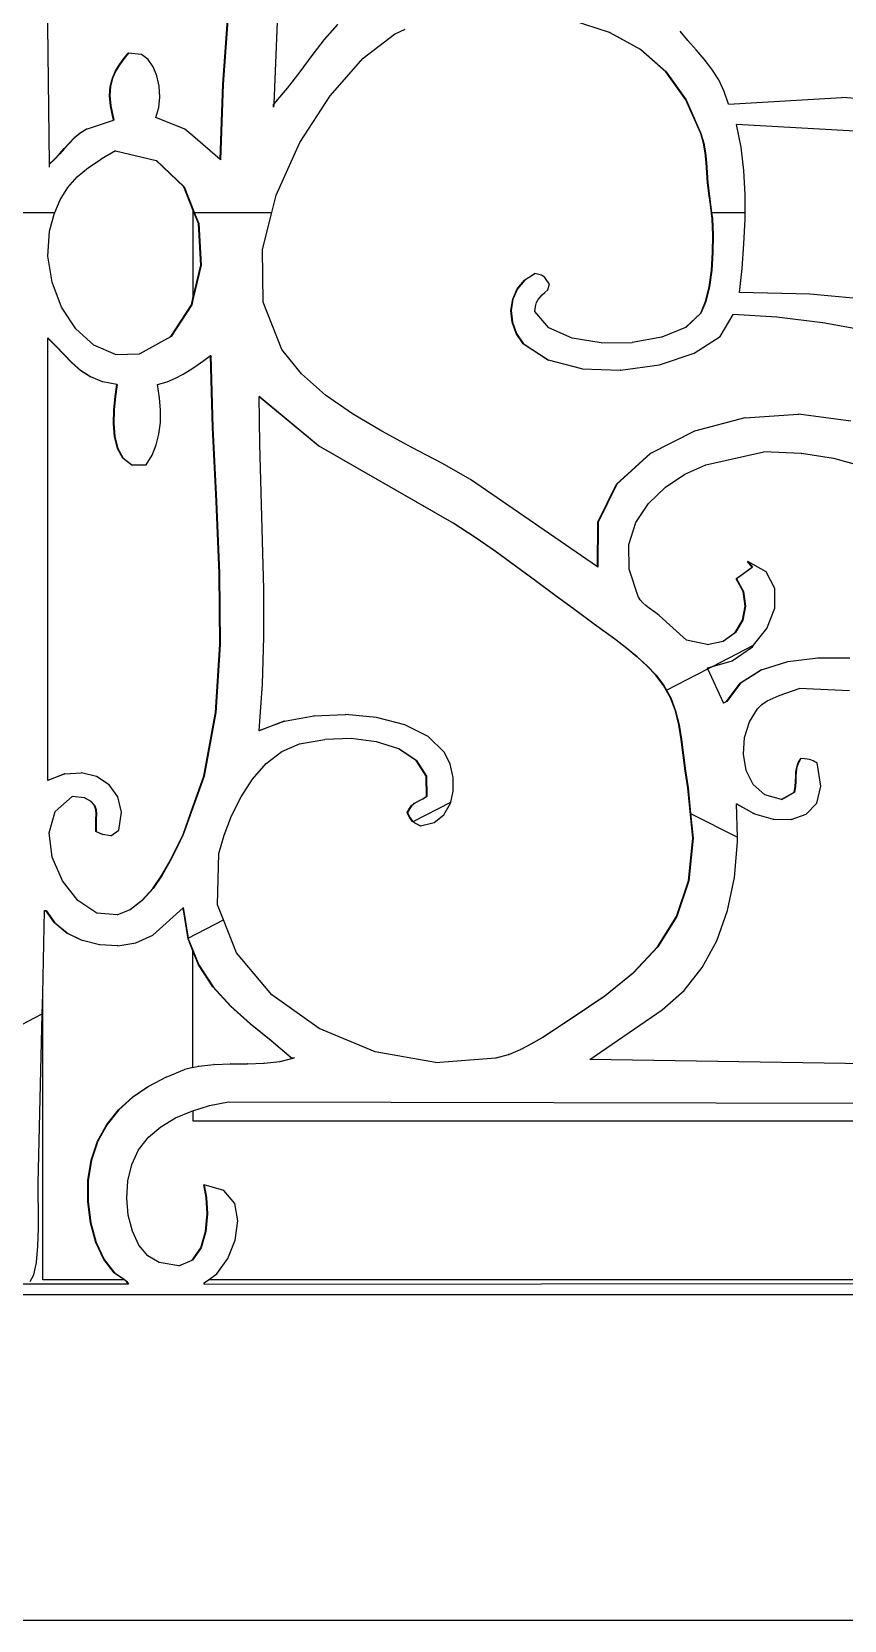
# Model space of a CAD drawing. Header units: inches. Extents: x -2812 to 9774, y -15726 to -746.
# Drawn here: x 3000.76 to 3012.8, y -9119.16 to -9095.65 of the extents above; entities that cross this region are included whole.
import ezdxf

# ---------------------------------------------------------------- set-up
doc = ezdxf.new("R2010")
doc.units = ezdxf.units.IN
doc.header["$LTSCALE"] = 17
doc.header["$MEASUREMENT"] = 0
doc.layers.add('OUTLINE', color=1, linetype='Continuous', lineweight=25)

# ---------------------------------------------------------------- blocks, each defined once
blk = doc.blocks.new('kk')
for p, q in [((-1748.533, -2505.539), (-1748.628, -2496.939)), ((-1745.045, -2500.77), (-1745.21, -2504.649)), ((-1745.967, -2504.358), (-1745.882, -2503.205)), ((-1745.878, -2503.205), (-1745.962, -2504.358)), ((-1744.265, -2503.478), (-1744.466, -2503.7)), ((-1744.461, -2503.7), (-1744.261, -2503.478)), ((-1740.237, -2503.593), (-1740.784, -2503.419)), ((-1744.466, -2503.7), (-1744.648, -2503.936)), ((-1744.643, -2503.936), (-1744.461, -2503.7)), ((-1744.461, -2503.7), (-1744.466, -2503.7)), ((-1743.888, -2503.976), (-1743.421, -2503.619)), ((-1743.421, -2503.619), (-1743.262, -2503.547)), ((-1739.776, -2503.845), (-1740.237, -2503.593)), ((-1740.233, -2503.593), (-1740.237, -2503.593)), ((-1740.233, -2503.593), (-1739.772, -2503.845)), ((-1739.075, -2503.713), (-1739.192, -2503.575)), ((-1738.954, -2503.85), (-1739.075, -2503.713)), ((-1747.432, -2503.979), (-1747.367, -2503.9)), ((-1747.362, -2503.9), (-1747.428, -2503.979)), ((-1747.362, -2503.9), (-1747.367, -2503.9)), ((-1747.171, -2503.921), (-1747.362, -2503.9)), ((-1747.073, -2503.992), (-1747.171, -2503.921)), ((-1744.648, -2503.936), (-1744.826, -2504.178)), ((-1744.821, -2504.178), (-1744.643, -2503.936)), ((-1744.643, -2503.936), (-1744.648, -2503.936)), ((-1739.401, -2504.176), (-1739.776, -2503.845)), ((-1739.772, -2503.845), (-1739.776, -2503.845)), ((-1739.772, -2503.845), (-1739.396, -2504.176)), ((-1738.834, -2503.991), (-1738.954, -2503.85)), ((-1747.601, -2504.273), (-1747.555, -2504.164)), ((-1747.55, -2504.164), (-1747.597, -2504.273)), ((-1747.555, -2504.164), (-1747.497, -2504.067)), ((-1747.55, -2504.164), (-1747.555, -2504.164)), ((-1747.492, -2504.067), (-1747.55, -2504.164)), ((-1747.497, -2504.067), (-1747.432, -2503.979)), ((-1747.492, -2504.067), (-1747.497, -2504.067)), ((-1747.428, -2503.979), (-1747.492, -2504.067)), ((-1747.428, -2503.979), (-1747.432, -2503.979)), ((-1746.995, -2504.101), (-1747.073, -2503.992)), ((-1746.94, -2504.236), (-1746.995, -2504.101)), ((-1744.826, -2504.178), (-1745.011, -2504.42)), ((-1745.006, -2504.42), (-1744.821, -2504.178)), ((-1744.821, -2504.178), (-1744.826, -2504.178)), ((-1744.375, -2504.53), (-1743.888, -2503.976)), ((-1739.106, -2504.59), (-1739.401, -2504.176)), ((-1739.396, -2504.176), (-1739.401, -2504.176)), ((-1739.396, -2504.176), (-1739.101, -2504.59)), ((-1738.72, -2504.139), (-1738.834, -2503.991)), ((-1738.619, -2504.297), (-1738.72, -2504.139)), ((-1747.643, -2504.529), (-1747.633, -2504.395)), ((-1747.628, -2504.395), (-1747.639, -2504.529)), ((-1747.633, -2504.395), (-1747.601, -2504.273)), ((-1747.628, -2504.395), (-1747.633, -2504.395)), ((-1747.597, -2504.273), (-1747.628, -2504.395)), ((-1747.597, -2504.273), (-1747.601, -2504.273)), ((-1746.908, -2504.389), (-1746.94, -2504.236)), ((-1746.899, -2504.55), (-1746.908, -2504.389)), ((-1746.005, -2505.474), (-1745.967, -2504.358)), ((-1745.962, -2504.358), (-1746, -2505.478)), ((-1745.962, -2504.358), (-1745.967, -2504.358)), ((-1745.011, -2504.42), (-1745.21, -2504.649)), ((-1745.21, -2504.654), (-1745.006, -2504.42)), ((-1745.006, -2504.42), (-1745.011, -2504.42)), ((-1738.536, -2504.468), (-1738.619, -2504.297)), ((-1747.629, -2504.678), (-1747.643, -2504.529)), ((-1747.639, -2504.529), (-1747.643, -2504.529)), ((-1747.639, -2504.529), (-1747.625, -2504.678)), ((-1746.915, -2504.707), (-1746.899, -2504.55)), ((-1745.21, -2504.654), (-1745.212, -2504.7)), ((-1745.212, -2504.656), (-1745.21, -2504.654)), ((-1745.212, -2504.7), (-1745.212, -2504.656)), ((-1745.21, -2504.649), (-1745.21, -2504.654)), ((-1744.823, -2505.223), (-1744.375, -2504.53)), ((-1738.886, -2505.089), (-1739.106, -2504.59)), ((-1739.101, -2504.59), (-1739.106, -2504.59)), ((-1739.101, -2504.59), (-1738.882, -2505.089)), ((-1738.476, -2504.656), (-1738.536, -2504.468)), ((-1738.476, -2504.656), (-1736.793, -2504.556)), ((-1736.793, -2504.556), (-1736.791, -2504.557)), ((-1736.789, -2504.556), (-1736.791, -2504.557)), ((-1735.148, -2504.68), (-1736.789, -2504.556)), ((-1747.625, -2504.678), (-1747.629, -2504.678)), ((-1747.582, -2504.894), (-1747.629, -2504.678)), ((-1747.625, -2504.678), (-1747.577, -2504.894)), ((-1746.956, -2504.851), (-1746.915, -2504.707)), ((-1746.526, -2505.024), (-1746.956, -2504.851)), ((-1748.166, -2505.155), (-1748.082, -2505.085)), ((-1748.078, -2505.085), (-1748.161, -2505.155)), ((-1748.082, -2505.085), (-1747.988, -2505.024)), ((-1748.078, -2505.085), (-1748.082, -2505.085)), ((-1747.983, -2505.024), (-1748.078, -2505.085)), ((-1747.983, -2505.024), (-1747.988, -2505.024)), ((-1747.983, -2505.024), (-1747.582, -2504.894)), ((-1747.577, -2504.894), (-1747.582, -2504.894)), ((-1746.408, -2505.126), (-1746.526, -2505.024)), ((-1746.005, -2505.474), (-1746.408, -2505.126)), ((-1738.846, -2505.232), (-1738.886, -2505.089)), ((-1738.882, -2505.089), (-1738.886, -2505.089)), ((-1738.882, -2505.089), (-1738.842, -2505.232)), ((-1736.117, -2505.085), (-1738.357, -2504.959)), ((-1738.288, -2505.292), (-1738.357, -2504.959)), ((-1748.385, -2505.39), (-1748.314, -2505.31)), ((-1748.309, -2505.31), (-1748.38, -2505.39)), ((-1748.314, -2505.31), (-1748.242, -2505.231)), ((-1748.309, -2505.31), (-1748.314, -2505.31)), ((-1748.237, -2505.231), (-1748.309, -2505.31)), ((-1748.242, -2505.231), (-1748.166, -2505.155)), ((-1748.237, -2505.231), (-1748.242, -2505.231)), ((-1748.161, -2505.155), (-1748.237, -2505.231)), ((-1748.161, -2505.155), (-1748.166, -2505.155)), ((-1747.553, -2505.348), (-1747.768, -2505.468)), ((-1747.553, -2505.348), (-1746.952, -2505.488)), ((-1745.176, -2506.001), (-1744.823, -2505.223)), ((-1738.821, -2505.375), (-1738.846, -2505.232)), ((-1738.842, -2505.232), (-1738.846, -2505.232)), ((-1738.842, -2505.232), (-1738.816, -2505.375)), ((-1738.247, -2505.639), (-1738.288, -2505.292)), ((-1748.533, -2505.539), (-1748.458, -2505.469)), ((-1748.453, -2505.469), (-1748.533, -2505.543)), ((-1748.533, -2505.543), (-1748.533, -2505.539)), ((-1748.533, -2505.586), (-1748.533, -2505.543)), ((-1748.458, -2505.469), (-1748.385, -2505.39)), ((-1748.453, -2505.469), (-1748.458, -2505.469)), ((-1748.38, -2505.39), (-1748.453, -2505.469)), ((-1748.38, -2505.39), (-1748.385, -2505.39)), ((-1748.121, -2505.732), (-1747.957, -2505.594)), ((-1747.957, -2505.594), (-1747.768, -2505.468)), ((-1746.544, -2505.877), (-1746.952, -2505.488)), ((-1746.952, -2505.488), (-1746.947, -2505.488)), ((-1746.947, -2505.488), (-1746.54, -2505.877)), ((-1746, -2505.478), (-1746.005, -2505.474)), ((-1738.805, -2505.52), (-1738.821, -2505.375)), ((-1738.816, -2505.375), (-1738.821, -2505.375)), ((-1738.816, -2505.375), (-1738.8, -2505.52)), ((-1738.794, -2505.667), (-1738.805, -2505.52)), ((-1738.8, -2505.52), (-1738.805, -2505.52)), ((-1738.8, -2505.52), (-1738.789, -2505.667)), ((-1748.26, -2505.89), (-1748.121, -2505.732)), ((-1738.783, -2505.82), (-1738.794, -2505.667)), ((-1738.789, -2505.667), (-1738.794, -2505.667)), ((-1738.789, -2505.667), (-1738.778, -2505.82)), ((-1738.768, -2505.98), (-1738.783, -2505.82)), ((-1738.778, -2505.82), (-1738.783, -2505.82)), ((-1738.778, -2505.82), (-1738.763, -2505.98)), ((-1738.228, -2505.996), (-1738.247, -2505.639)), ((-1748.374, -2506.072), (-1748.26, -2505.89)), ((-1746.54, -2505.877), (-1746.544, -2505.877)), ((-1746.408, -2506.219), (-1746.544, -2505.877)), ((-1746.54, -2505.877), (-1746.408, -2506.207)), ((-1745.24, -2506.258), (-1745.176, -2506.001)), ((-1738.743, -2506.148), (-1738.768, -2505.98)), ((-1738.763, -2505.98), (-1738.768, -2505.98)), ((-1738.763, -2505.98), (-1738.739, -2506.148)), ((-1738.229, -2506.258), (-1738.228, -2505.996)), ((-1749.248, -2506.258), (-1748.453, -2506.258)), ((-1748.533, -2506.537), (-1748.465, -2506.286)), ((-1748.465, -2506.286), (-1748.453, -2506.258)), ((-1748.453, -2506.258), (-1748.374, -2506.072)), ((-1746.408, -2506.207), (-1746.388, -2506.258)), ((-1746.408, -2506.207), (-1746.408, -2506.219)), ((-1746.326, -2506.424), (-1746.408, -2506.219)), ((-1746.408, -2506.219), (-1746.408, -2507.535)), ((-1746.388, -2506.258), (-1746.322, -2506.424)), ((-1746.388, -2506.258), (-1745.24, -2506.258)), ((-1745.377, -2506.808), (-1745.24, -2506.258)), ((-1738.717, -2506.354), (-1738.743, -2506.148)), ((-1738.739, -2506.148), (-1738.743, -2506.148)), ((-1738.739, -2506.148), (-1738.725, -2506.258)), ((-1738.725, -2506.258), (-1738.713, -2506.354)), ((-1738.725, -2506.258), (-1738.229, -2506.258)), ((-1738.229, -2506.36), (-1738.229, -2506.258)), ((-1748.558, -2506.907), (-1748.533, -2506.537)), ((-1746.322, -2506.424), (-1746.326, -2506.424)), ((-1746.291, -2507.038), (-1746.326, -2506.424)), ((-1746.322, -2506.424), (-1746.286, -2507.038)), ((-1738.706, -2506.594), (-1738.717, -2506.354)), ((-1738.713, -2506.354), (-1738.717, -2506.354)), ((-1738.713, -2506.354), (-1738.701, -2506.594)), ((-1738.245, -2506.725), (-1738.229, -2506.36)), ((-1738.709, -2506.853), (-1738.706, -2506.594)), ((-1738.701, -2506.594), (-1738.706, -2506.594)), ((-1738.701, -2506.594), (-1738.704, -2506.853)), ((-1738.273, -2507.089), (-1738.245, -2506.725)), ((-1748.495, -2507.292), (-1748.558, -2506.907)), ((-1745.368, -2507.589), (-1745.377, -2506.808)), ((-1738.728, -2507.114), (-1738.709, -2506.853)), ((-1738.704, -2506.853), (-1738.723, -2507.114)), ((-1738.704, -2506.853), (-1738.709, -2506.853)), ((-1746.286, -2507.038), (-1746.408, -2507.554)), ((-1746.408, -2507.535), (-1746.291, -2507.038)), ((-1746.286, -2507.038), (-1746.291, -2507.038)), ((-1741.495, -2507.26), (-1741.347, -2507.164)), ((-1741.343, -2507.165), (-1741.491, -2507.26)), ((-1741.347, -2507.164), (-1741.343, -2507.165)), ((-1741.342, -2507.164), (-1741.343, -2507.165)), ((-1741.285, -2507.176), (-1741.342, -2507.164)), ((-1741.244, -2507.189), (-1741.285, -2507.176)), ((-1741.214, -2507.205), (-1741.244, -2507.189)), ((-1741.193, -2507.224), (-1741.214, -2507.205)), ((-1741.174, -2507.249), (-1741.193, -2507.224)), ((-1738.763, -2507.361), (-1738.728, -2507.114)), ((-1738.723, -2507.114), (-1738.758, -2507.361)), ((-1738.723, -2507.114), (-1738.728, -2507.114)), ((-1738.309, -2507.446), (-1738.273, -2507.089)), ((-1748.353, -2507.66), (-1748.495, -2507.292)), ((-1741.671, -2507.544), (-1741.604, -2507.39)), ((-1741.599, -2507.39), (-1741.667, -2507.544)), ((-1741.604, -2507.39), (-1741.495, -2507.26)), ((-1741.599, -2507.39), (-1741.604, -2507.39)), ((-1741.491, -2507.26), (-1741.599, -2507.39)), ((-1741.491, -2507.26), (-1741.495, -2507.26)), ((-1741.266, -2507.511), (-1741.232, -2507.478)), ((-1741.232, -2507.478), (-1741.194, -2507.443)), ((-1741.194, -2507.443), (-1741.151, -2507.402)), ((-1741.153, -2507.279), (-1741.174, -2507.249)), ((-1741.127, -2507.316), (-1741.153, -2507.279)), ((-1741.151, -2507.402), (-1741.127, -2507.316)), ((-1738.816, -2507.578), (-1738.763, -2507.361)), ((-1738.758, -2507.361), (-1738.811, -2507.578)), ((-1738.758, -2507.361), (-1738.763, -2507.361)), ((-1737.269, -2507.467), (-1738.309, -2507.446)), ((-1736.307, -2507.557), (-1737.269, -2507.467)), ((-1748.143, -2507.982), (-1748.353, -2507.66)), ((-1746.735, -2508.094), (-1746.429, -2507.625)), ((-1746.425, -2507.625), (-1746.73, -2508.094)), ((-1746.429, -2507.625), (-1746.408, -2507.535)), ((-1746.425, -2507.625), (-1746.429, -2507.625)), ((-1746.408, -2507.554), (-1746.425, -2507.625)), ((-1746.408, -2507.535), (-1746.408, -2507.554)), ((-1745.093, -2508.289), (-1745.368, -2507.589)), ((-1741.697, -2507.712), (-1741.671, -2507.544)), ((-1741.692, -2507.712), (-1741.697, -2507.712)), ((-1741.68, -2507.885), (-1741.697, -2507.712)), ((-1741.667, -2507.544), (-1741.692, -2507.712)), ((-1741.692, -2507.712), (-1741.675, -2507.885)), ((-1741.667, -2507.544), (-1741.671, -2507.544)), ((-1741.342, -2507.727), (-1741.333, -2507.65)), ((-1741.333, -2507.65), (-1741.317, -2507.592)), ((-1741.317, -2507.592), (-1741.294, -2507.547)), ((-1741.294, -2507.547), (-1741.266, -2507.511)), ((-1738.886, -2507.748), (-1738.816, -2507.578)), ((-1738.811, -2507.578), (-1738.882, -2507.748)), ((-1738.811, -2507.578), (-1738.816, -2507.578)), ((-1741.619, -2508.051), (-1741.68, -2507.885)), ((-1741.675, -2507.885), (-1741.68, -2507.885)), ((-1741.675, -2507.885), (-1741.614, -2508.051)), ((-1741.135, -2507.965), (-1741.342, -2507.727)), ((-1739.109, -2507.96), (-1738.886, -2507.748)), ((-1738.882, -2507.748), (-1739.105, -2507.96)), ((-1738.882, -2507.748), (-1738.886, -2507.748)), ((-1738.599, -2508.093), (-1738.404, -2507.77)), ((-1737.76, -2507.808), (-1738.404, -2507.77)), ((-1737.756, -2507.808), (-1737.76, -2507.808)), ((-1737.082, -2507.893), (-1737.756, -2507.808)), ((-1737.077, -2507.893), (-1737.082, -2507.893)), ((-1736.396, -2508.018), (-1737.077, -2507.893)), ((-1748.556, -2508.116), (-1748.432, -2508.237)), ((-1748.556, -2508.12), (-1748.556, -2508.116)), ((-1748.437, -2508.237), (-1748.556, -2508.12)), ((-1748.556, -2514.665), (-1748.556, -2508.12)), ((-1747.874, -2508.225), (-1748.143, -2507.982)), ((-1747.199, -2508.354), (-1746.735, -2508.094)), ((-1746.73, -2508.094), (-1747.195, -2508.354)), ((-1746.73, -2508.094), (-1746.735, -2508.094)), ((-1741.514, -2508.202), (-1741.619, -2508.051)), ((-1741.614, -2508.051), (-1741.619, -2508.051)), ((-1741.614, -2508.051), (-1741.509, -2508.202)), ((-1740.789, -2508.118), (-1741.135, -2507.965)), ((-1740.359, -2508.19), (-1740.789, -2508.118)), ((-1740.359, -2508.19), (-1739.902, -2508.185)), ((-1739.898, -2508.185), (-1739.902, -2508.185)), ((-1739.466, -2508.107), (-1739.898, -2508.185)), ((-1739.462, -2508.107), (-1739.466, -2508.107)), ((-1739.109, -2507.96), (-1739.462, -2508.107)), ((-1739.105, -2507.96), (-1739.109, -2507.96)), ((-1738.985, -2508.344), (-1738.599, -2508.093)), ((-1748.437, -2508.237), (-1748.432, -2508.237)), ((-1748.32, -2508.362), (-1748.437, -2508.237)), ((-1748.432, -2508.237), (-1748.315, -2508.362)), ((-1748.315, -2508.362), (-1748.32, -2508.362)), ((-1748.201, -2508.485), (-1748.32, -2508.362)), ((-1748.315, -2508.362), (-1748.196, -2508.485)), ((-1747.554, -2508.36), (-1747.874, -2508.225)), ((-1747.554, -2508.36), (-1747.199, -2508.354)), ((-1747.195, -2508.354), (-1747.199, -2508.354)), ((-1746.248, -2508.448), (-1746.148, -2508.378)), ((-1746.148, -2508.378), (-1746.144, -2508.375)), ((-1746.12, -2509.448), (-1746.148, -2508.378)), ((-1746.144, -2508.375), (-1746.115, -2509.448)), ((-1744.799, -2508.648), (-1745.093, -2508.289)), ((-1741.509, -2508.202), (-1741.514, -2508.202)), ((-1741.148, -2508.446), (-1741.514, -2508.202)), ((-1741.509, -2508.202), (-1741.143, -2508.446)), ((-1739.498, -2508.513), (-1738.985, -2508.344)), ((-1748.072, -2508.598), (-1748.201, -2508.485)), ((-1748.196, -2508.485), (-1748.201, -2508.485)), ((-1748.196, -2508.485), (-1748.068, -2508.598)), ((-1747.924, -2508.694), (-1748.072, -2508.598)), ((-1748.068, -2508.598), (-1748.072, -2508.598)), ((-1748.068, -2508.598), (-1747.919, -2508.694)), ((-1746.665, -2508.714), (-1746.552, -2508.655)), ((-1746.552, -2508.655), (-1746.447, -2508.59)), ((-1746.447, -2508.59), (-1746.408, -2508.562)), ((-1746.408, -2508.562), (-1746.347, -2508.52)), ((-1746.347, -2508.52), (-1746.248, -2508.448)), ((-1744.444, -2508.962), (-1744.799, -2508.648)), ((-1741.143, -2508.446), (-1741.148, -2508.446)), ((-1740.647, -2508.573), (-1741.143, -2508.446)), ((-1740.643, -2508.573), (-1740.647, -2508.573)), ((-1740.643, -2508.573), (-1740.077, -2508.593)), ((-1740.072, -2508.593), (-1740.077, -2508.593)), ((-1740.072, -2508.593), (-1739.498, -2508.513)), ((-1747.919, -2508.694), (-1747.924, -2508.694)), ((-1747.747, -2508.766), (-1747.919, -2508.694)), ((-1747.743, -2508.766), (-1747.747, -2508.766)), ((-1747.534, -2508.808), (-1747.743, -2508.766)), ((-1747.558, -2508.984), (-1747.534, -2508.808)), ((-1747.529, -2508.808), (-1747.553, -2508.984)), ((-1747.529, -2508.808), (-1747.534, -2508.808)), ((-1746.932, -2508.808), (-1746.79, -2508.765)), ((-1746.902, -2509.001), (-1746.932, -2508.808)), ((-1746.79, -2508.765), (-1746.665, -2508.714)), ((-1747.577, -2509.18), (-1747.558, -2508.984)), ((-1747.553, -2508.984), (-1747.573, -2509.18)), ((-1747.553, -2508.984), (-1747.558, -2508.984)), ((-1746.887, -2509.188), (-1746.902, -2509.001)), ((-1745.427, -2508.981), (-1744.543, -2509.716)), ((-1745.427, -2508.985), (-1745.427, -2508.981)), ((-1744.548, -2509.716), (-1745.427, -2508.985)), ((-1745.418, -2509.69), (-1745.427, -2508.985)), ((-1744.042, -2509.241), (-1744.444, -2508.962)), ((-1747.584, -2509.382), (-1747.577, -2509.18)), ((-1747.573, -2509.18), (-1747.579, -2509.382)), ((-1747.573, -2509.18), (-1747.577, -2509.18)), ((-1746.89, -2509.368), (-1746.887, -2509.188)), ((-1743.611, -2509.496), (-1744.042, -2509.241)), ((-1738.232, -2509.297), (-1738.979, -2509.495)), ((-1738.227, -2509.297), (-1738.232, -2509.297)), ((-1738.227, -2509.297), (-1737.44, -2509.245)), ((-1737.44, -2509.245), (-1737.438, -2509.245)), ((-1737.435, -2509.245), (-1737.438, -2509.245)), ((-1736.66, -2509.348), (-1737.435, -2509.245)), ((-1747.579, -2509.382), (-1747.584, -2509.382)), ((-1747.57, -2509.577), (-1747.584, -2509.382)), ((-1747.579, -2509.382), (-1747.565, -2509.577)), ((-1747.526, -2509.753), (-1747.57, -2509.577)), ((-1747.565, -2509.577), (-1747.57, -2509.577)), ((-1747.565, -2509.577), (-1747.522, -2509.753)), ((-1746.952, -2509.701), (-1746.911, -2509.539)), ((-1746.911, -2509.539), (-1746.89, -2509.368)), ((-1746.065, -2510.531), (-1746.12, -2509.448)), ((-1746.115, -2509.448), (-1746.12, -2509.448)), ((-1746.115, -2509.448), (-1746.06, -2510.531)), ((-1743.165, -2509.737), (-1743.611, -2509.496)), ((-1739.637, -2509.826), (-1738.984, -2509.495)), ((-1738.979, -2509.495), (-1739.632, -2509.826)), ((-1738.979, -2509.495), (-1738.984, -2509.495)), ((-1747.445, -2509.897), (-1747.526, -2509.753)), ((-1747.522, -2509.753), (-1747.526, -2509.753)), ((-1747.522, -2509.753), (-1747.441, -2509.897)), ((-1747.014, -2509.854), (-1746.952, -2509.701)), ((-1745.398, -2510.404), (-1745.418, -2509.69)), ((-1742.541, -2510.862), (-1744.548, -2509.716)), ((-1744.548, -2509.716), (-1744.543, -2509.716)), ((-1744.543, -2509.716), (-1742.537, -2510.862)), ((-1742.722, -2509.972), (-1743.165, -2509.737)), ((-1740.132, -2510.28), (-1739.637, -2509.826)), ((-1739.632, -2509.826), (-1740.127, -2510.28)), ((-1739.632, -2509.826), (-1739.637, -2509.826)), ((-1738.81, -2509.997), (-1737.951, -2509.802)), ((-1737.397, -2509.826), (-1737.951, -2509.802)), ((-1737.397, -2509.826), (-1737.392, -2509.826)), ((-1736.919, -2509.899), (-1737.392, -2509.826)), ((-1747.441, -2509.897), (-1747.445, -2509.897)), ((-1747.319, -2509.997), (-1747.445, -2509.897)), ((-1747.441, -2509.897), (-1747.314, -2509.997)), ((-1747.314, -2509.997), (-1747.319, -2509.997)), ((-1747.314, -2509.997), (-1747.099, -2509.997)), ((-1747.099, -2509.997), (-1747.014, -2509.854)), ((-1742.298, -2510.213), (-1742.722, -2509.972)), ((-1739.119, -2510.135), (-1738.81, -2509.997)), ((-1736.915, -2509.899), (-1736.919, -2509.899)), ((-1736.505, -2510.013), (-1736.915, -2509.899)), ((-1740.415, -2511.507), (-1742.298, -2510.213)), ((-1740.411, -2510.845), (-1740.132, -2510.28)), ((-1740.127, -2510.28), (-1740.406, -2510.845)), ((-1740.127, -2510.28), (-1740.132, -2510.28)), ((-1739.409, -2510.326), (-1739.119, -2510.135)), ((-1746.06, -2510.531), (-1746.065, -2510.531)), ((-1746.017, -2511.606), (-1746.065, -2510.531)), ((-1746.06, -2510.531), (-1746.012, -2511.606)), ((-1745.375, -2511.12), (-1745.398, -2510.404)), ((-1739.658, -2510.565), (-1739.409, -2510.326)), ((-1739.846, -2510.849), (-1739.658, -2510.565)), ((-1742.233, -2511.064), (-1742.541, -2510.862)), ((-1742.537, -2510.862), (-1742.541, -2510.862)), ((-1742.537, -2510.862), (-1742.228, -2511.064)), ((-1740.415, -2511.507), (-1740.411, -2510.845)), ((-1740.406, -2510.845), (-1740.411, -2511.51)), ((-1740.406, -2510.845), (-1740.411, -2510.845)), ((-1739.949, -2511.176), (-1739.846, -2510.849)), ((-1745.358, -2511.834), (-1745.375, -2511.12)), ((-1742.228, -2511.064), (-1742.233, -2511.064)), ((-1741.931, -2511.274), (-1742.233, -2511.064)), ((-1742.228, -2511.064), (-1741.926, -2511.274)), ((-1739.945, -2511.541), (-1739.949, -2511.176)), ((-1741.634, -2511.488), (-1741.931, -2511.274)), ((-1741.926, -2511.274), (-1741.931, -2511.274)), ((-1741.926, -2511.274), (-1741.629, -2511.488)), ((-1738.194, -2511.424), (-1738.185, -2511.429)), ((-1738.122, -2511.51), (-1738.194, -2511.424)), ((-1738.189, -2511.424), (-1738.194, -2511.424)), ((-1737.916, -2511.581), (-1738.189, -2511.424)), ((-1738.189, -2511.424), (-1738.185, -2511.429)), ((-1738.185, -2511.429), (-1738.117, -2511.51)), ((-1746.009, -2512.656), (-1746.017, -2511.606)), ((-1746.012, -2511.606), (-1746.017, -2511.606)), ((-1746.012, -2511.606), (-1746.004, -2512.656)), ((-1741.34, -2511.705), (-1741.634, -2511.488)), ((-1741.629, -2511.488), (-1741.634, -2511.488)), ((-1741.629, -2511.488), (-1741.335, -2511.705)), ((-1741.335, -2511.705), (-1741.34, -2511.705)), ((-1741.048, -2511.923), (-1741.34, -2511.705)), ((-1741.335, -2511.705), (-1741.043, -2511.923)), ((-1740.411, -2511.51), (-1740.415, -2511.507)), ((-1739.813, -2511.943), (-1739.945, -2511.541)), ((-1738.361, -2511.683), (-1738.122, -2511.51)), ((-1738.259, -2511.872), (-1738.361, -2511.683)), ((-1738.356, -2511.683), (-1738.361, -2511.683)), ((-1738.117, -2511.51), (-1738.356, -2511.683)), ((-1738.356, -2511.683), (-1738.254, -2511.872)), ((-1738.117, -2511.51), (-1738.122, -2511.51)), ((-1737.788, -2511.824), (-1737.916, -2511.581)), ((-1745.356, -2512.544), (-1745.358, -2511.834)), ((-1740.756, -2512.139), (-1741.048, -2511.923)), ((-1741.043, -2511.923), (-1741.048, -2511.923)), ((-1741.043, -2511.923), (-1740.751, -2512.139)), ((-1739.782, -2511.994), (-1739.813, -2511.943)), ((-1738.228, -2512.085), (-1738.259, -2511.872)), ((-1738.254, -2511.872), (-1738.259, -2511.872)), ((-1738.254, -2511.872), (-1738.223, -2512.085)), ((-1737.79, -2512.115), (-1737.788, -2511.824)), ((-1740.463, -2512.354), (-1740.756, -2512.139)), ((-1740.751, -2512.139), (-1740.756, -2512.139)), ((-1740.751, -2512.139), (-1740.458, -2512.354)), ((-1739.743, -2512.038), (-1739.782, -2511.994)), ((-1739.697, -2512.078), (-1739.743, -2512.038)), ((-1739.649, -2512.115), (-1739.697, -2512.078)), ((-1739.599, -2512.15), (-1739.649, -2512.115)), ((-1739.549, -2512.186), (-1739.599, -2512.15)), ((-1738.268, -2512.296), (-1738.228, -2512.085)), ((-1738.223, -2512.085), (-1738.263, -2512.296)), ((-1738.223, -2512.085), (-1738.228, -2512.085)), ((-1737.906, -2512.416), (-1737.79, -2512.115)), ((-1740.458, -2512.354), (-1740.463, -2512.354)), ((-1740.305, -2512.467), (-1740.463, -2512.354)), ((-1740.458, -2512.354), (-1740.301, -2512.467)), ((-1739.503, -2512.224), (-1739.549, -2512.186)), ((-1739.097, -2512.591), (-1739.503, -2512.224)), ((-1738.376, -2512.479), (-1738.268, -2512.296)), ((-1738.263, -2512.296), (-1738.372, -2512.479)), ((-1738.263, -2512.296), (-1738.268, -2512.296)), ((-1738.102, -2512.665), (-1737.906, -2512.416)), ((-1745.376, -2513.244), (-1745.356, -2512.544)), ((-1740.144, -2512.584), (-1740.305, -2512.467)), ((-1740.301, -2512.467), (-1740.305, -2512.467)), ((-1740.301, -2512.467), (-1740.14, -2512.584)), ((-1739.984, -2512.707), (-1740.144, -2512.584)), ((-1740.14, -2512.584), (-1740.144, -2512.584)), ((-1740.14, -2512.584), (-1739.98, -2512.707)), ((-1738.79, -2512.653), (-1739.097, -2512.591)), ((-1738.79, -2512.653), (-1738.552, -2512.607)), ((-1738.552, -2512.607), (-1738.376, -2512.479)), ((-1738.548, -2512.607), (-1738.552, -2512.607)), ((-1738.372, -2512.479), (-1738.548, -2512.607)), ((-1738.372, -2512.479), (-1738.376, -2512.479)), ((-1746.073, -2513.661), (-1746.009, -2512.656)), ((-1746.004, -2512.656), (-1746.069, -2513.661)), ((-1746.004, -2512.656), (-1746.009, -2512.656)), ((-1739.829, -2512.835), (-1739.984, -2512.707)), ((-1739.98, -2512.707), (-1739.984, -2512.707)), ((-1739.98, -2512.707), (-1739.825, -2512.835)), ((-1739.684, -2512.969), (-1739.829, -2512.835)), ((-1739.825, -2512.835), (-1739.829, -2512.835)), ((-1739.825, -2512.835), (-1739.679, -2512.969)), ((-1738.711, -2512.981), (-1738.102, -2512.665)), ((-1738.42, -2512.897), (-1738.121, -2512.689)), ((-1738.121, -2512.689), (-1738.102, -2512.665)), ((-1737.593, -2512.908), (-1737.153, -2512.852)), ((-1737.153, -2512.852), (-1736.679, -2512.853)), ((-1739.679, -2512.969), (-1739.684, -2512.969)), ((-1739.551, -2513.111), (-1739.684, -2512.969)), ((-1739.679, -2512.969), (-1739.546, -2513.111)), ((-1739.436, -2513.262), (-1739.551, -2513.111)), ((-1739.546, -2513.111), (-1739.551, -2513.111)), ((-1739.546, -2513.111), (-1739.431, -2513.262)), ((-1739.391, -2513.333), (-1738.78, -2513.016)), ((-1738.786, -2513.002), (-1738.711, -2512.981)), ((-1738.78, -2513.016), (-1738.786, -2513.002)), ((-1738.78, -2513.016), (-1738.711, -2512.981)), ((-1738.548, -2513.519), (-1738.78, -2513.016)), ((-1738.711, -2512.981), (-1738.42, -2512.897)), ((-1738.301, -2513.225), (-1737.989, -2513.03)), ((-1737.985, -2513.03), (-1738.296, -2513.225)), ((-1737.985, -2513.03), (-1737.989, -2513.03)), ((-1737.985, -2513.03), (-1737.597, -2512.908)), ((-1737.593, -2512.908), (-1737.597, -2512.908)), ((-1745.427, -2513.93), (-1745.376, -2513.244)), ((-1739.334, -2513.444), (-1739.436, -2513.262)), ((-1739.431, -2513.262), (-1739.436, -2513.262)), ((-1739.431, -2513.262), (-1739.391, -2513.333)), ((-1739.391, -2513.333), (-1739.329, -2513.444)), ((-1738.504, -2513.499), (-1738.301, -2513.225)), ((-1738.296, -2513.225), (-1738.5, -2513.499)), ((-1738.296, -2513.225), (-1738.301, -2513.225)), ((-1737.625, -2513.376), (-1737.526, -2513.342)), ((-1737.526, -2513.342), (-1737.425, -2513.305)), ((-1736.682, -2513.343), (-1737.425, -2513.305)), ((-1739.329, -2513.444), (-1739.334, -2513.444)), ((-1739.261, -2513.638), (-1739.334, -2513.444)), ((-1739.329, -2513.444), (-1739.257, -2513.638)), ((-1738.548, -2513.519), (-1738.504, -2513.499)), ((-1738.547, -2513.521), (-1738.548, -2513.519)), ((-1738.5, -2513.499), (-1738.547, -2513.521)), ((-1738.5, -2513.499), (-1738.504, -2513.499)), ((-1738.046, -2513.608), (-1737.978, -2513.542)), ((-1737.978, -2513.542), (-1737.9, -2513.49)), ((-1737.9, -2513.49), (-1737.814, -2513.447)), ((-1737.814, -2513.447), (-1737.722, -2513.41)), ((-1737.722, -2513.41), (-1737.625, -2513.376)), ((-1746.244, -2514.604), (-1746.073, -2513.661)), ((-1746.069, -2513.661), (-1746.24, -2514.604)), ((-1746.069, -2513.661), (-1746.073, -2513.661)), ((-1745.427, -2513.93), (-1745.054, -2513.79)), ((-1745.054, -2513.79), (-1745.427, -2513.932)), ((-1745.049, -2513.79), (-1745.054, -2513.79)), ((-1745.049, -2513.79), (-1744.616, -2513.709)), ((-1744.611, -2513.709), (-1744.616, -2513.709)), ((-1744.611, -2513.709), (-1744.152, -2513.691)), ((-1744.152, -2513.691), (-1744.15, -2513.691)), ((-1744.147, -2513.691), (-1744.15, -2513.691)), ((-1743.689, -2513.736), (-1744.147, -2513.691)), ((-1743.27, -2513.844), (-1743.689, -2513.736)), ((-1739.257, -2513.638), (-1739.261, -2513.638)), ((-1739.212, -2513.843), (-1739.261, -2513.638)), ((-1739.257, -2513.638), (-1739.207, -2513.843)), ((-1738.235, -2514.031), (-1738.164, -2513.799)), ((-1738.164, -2513.799), (-1738.046, -2513.608)), ((-1745.427, -2513.932), (-1745.427, -2513.93)), ((-1744.83, -2514.126), (-1744.456, -2514.059)), ((-1744.065, -2514.048), (-1744.456, -2514.059)), ((-1743.692, -2514.094), (-1744.065, -2514.048)), ((-1742.922, -2514.018), (-1743.27, -2513.844)), ((-1742.68, -2514.256), (-1742.922, -2514.018)), ((-1739.176, -2514.06), (-1739.212, -2513.843)), ((-1739.207, -2513.843), (-1739.212, -2513.843)), ((-1739.207, -2513.843), (-1739.171, -2514.06)), ((-1739.117, -2514.526), (-1739.176, -2514.06)), ((-1739.171, -2514.06), (-1739.176, -2514.06)), ((-1739.171, -2514.06), (-1739.112, -2514.526)), ((-1738.253, -2514.279), (-1738.235, -2514.031)), ((-1745.322, -2514.418), (-1745.091, -2514.239)), ((-1745.091, -2514.239), (-1744.83, -2514.126)), ((-1743.687, -2514.094), (-1743.692, -2514.094)), ((-1743.359, -2514.201), (-1743.687, -2514.094)), ((-1743.103, -2514.37), (-1743.359, -2514.201)), ((-1743.354, -2514.201), (-1743.359, -2514.201)), ((-1743.354, -2514.201), (-1743.098, -2514.37)), ((-1742.597, -2514.428), (-1742.68, -2514.256)), ((-1738.212, -2514.519), (-1738.253, -2514.279)), ((-1745.523, -2514.647), (-1745.322, -2514.418)), ((-1742.955, -2514.604), (-1743.103, -2514.37)), ((-1743.098, -2514.37), (-1743.103, -2514.37)), ((-1743.098, -2514.37), (-1742.95, -2514.604)), ((-1742.553, -2514.623), (-1742.597, -2514.428)), ((-1739.078, -2514.775), (-1739.117, -2514.526)), ((-1739.112, -2514.526), (-1739.117, -2514.526)), ((-1739.112, -2514.526), (-1739.073, -2514.775)), ((-1738.108, -2514.727), (-1738.212, -2514.519)), ((-1737.475, -2514.54), (-1737.464, -2514.472)), ((-1737.46, -2514.472), (-1737.47, -2514.54)), ((-1737.464, -2514.472), (-1737.443, -2514.407)), ((-1737.46, -2514.472), (-1737.464, -2514.472)), ((-1737.438, -2514.407), (-1737.46, -2514.472)), ((-1737.443, -2514.407), (-1737.405, -2514.343)), ((-1737.438, -2514.407), (-1737.443, -2514.407)), ((-1737.401, -2514.343), (-1737.438, -2514.407)), ((-1737.401, -2514.343), (-1737.405, -2514.343)), ((-1737.349, -2514.346), (-1737.401, -2514.343)), ((-1737.308, -2514.35), (-1737.349, -2514.346)), ((-1737.275, -2514.357), (-1737.308, -2514.35)), ((-1737.246, -2514.366), (-1737.275, -2514.357)), ((-1737.22, -2514.377), (-1737.246, -2514.366)), ((-1737.193, -2514.391), (-1737.22, -2514.377)), ((-1737.162, -2514.408), (-1737.193, -2514.391)), ((-1737.105, -2514.753), (-1737.162, -2514.408)), ((-1748.556, -2514.665), (-1748.309, -2514.569)), ((-1748.309, -2514.569), (-1748.556, -2514.667)), ((-1748.556, -2514.667), (-1748.556, -2514.665)), ((-1748.304, -2514.569), (-1748.309, -2514.569)), ((-1748.304, -2514.569), (-1748.062, -2514.553)), ((-1748.057, -2514.553), (-1748.062, -2514.553)), ((-1747.834, -2514.61), (-1748.057, -2514.553)), ((-1747.65, -2514.733), (-1747.834, -2514.61)), ((-1747.522, -2514.912), (-1747.65, -2514.733)), ((-1746.408, -2515.06), (-1746.244, -2514.604)), ((-1746.24, -2514.604), (-1746.408, -2515.073)), ((-1746.24, -2514.604), (-1746.244, -2514.604)), ((-1745.694, -2514.911), (-1745.523, -2514.647)), ((-1742.947, -2514.905), (-1742.955, -2514.604)), ((-1742.95, -2514.604), (-1742.955, -2514.604)), ((-1742.95, -2514.604), (-1742.943, -2514.905)), ((-1742.551, -2514.825), (-1742.553, -2514.623)), ((-1737.935, -2514.878), (-1738.108, -2514.727)), ((-1737.501, -2514.84), (-1737.488, -2514.759)), ((-1737.483, -2514.759), (-1737.496, -2514.84)), ((-1737.488, -2514.759), (-1737.482, -2514.682)), ((-1737.483, -2514.759), (-1737.488, -2514.759)), ((-1737.477, -2514.682), (-1737.483, -2514.759)), ((-1737.482, -2514.682), (-1737.479, -2514.609)), ((-1737.477, -2514.682), (-1737.482, -2514.682)), ((-1737.479, -2514.609), (-1737.475, -2514.54)), ((-1737.475, -2514.609), (-1737.479, -2514.609)), ((-1737.475, -2514.609), (-1737.477, -2514.682)), ((-1737.47, -2514.54), (-1737.475, -2514.54)), ((-1737.47, -2514.54), (-1737.475, -2514.609)), ((-1737.167, -2515.005), (-1737.105, -2514.753)), ((-1748.449, -2515.128), (-1748.199, -2514.905)), ((-1748.012, -2514.926), (-1748.199, -2514.905)), ((-1748.007, -2514.926), (-1748.012, -2514.926)), ((-1747.925, -2514.975), (-1748.012, -2514.926)), ((-1748.007, -2514.926), (-1747.92, -2514.975)), ((-1747.873, -2515.031), (-1747.925, -2514.975)), ((-1747.92, -2514.975), (-1747.925, -2514.975)), ((-1747.92, -2514.975), (-1747.868, -2515.031)), ((-1747.468, -2515.138), (-1747.522, -2514.912)), ((-1745.835, -2515.193), (-1745.694, -2514.911)), ((-1743.146, -2515.277), (-1742.589, -2514.989)), ((-1743.133, -2515.01), (-1743.095, -2514.988)), ((-1743.09, -2514.988), (-1743.128, -2515.01)), ((-1743.095, -2514.988), (-1743.052, -2514.966)), ((-1743.09, -2514.988), (-1743.095, -2514.988)), ((-1743.048, -2514.966), (-1743.09, -2514.988)), ((-1743.052, -2514.966), (-1743.004, -2514.94)), ((-1743.048, -2514.966), (-1743.052, -2514.966)), ((-1742.999, -2514.94), (-1743.048, -2514.966)), ((-1743.004, -2514.94), (-1742.947, -2514.905)), ((-1742.999, -2514.94), (-1743.004, -2514.94)), ((-1742.943, -2514.905), (-1742.999, -2514.94)), ((-1742.943, -2514.905), (-1742.947, -2514.905)), ((-1742.595, -2515.015), (-1742.589, -2514.989)), ((-1742.589, -2514.989), (-1742.551, -2514.825)), ((-1739.003, -2515.524), (-1739.078, -2514.775)), ((-1739.073, -2514.775), (-1739.078, -2514.775)), ((-1739.073, -2514.775), (-1739.035, -2515.156)), ((-1737.691, -2514.947), (-1737.935, -2514.878)), ((-1737.691, -2514.947), (-1737.501, -2514.84)), ((-1737.687, -2514.948), (-1737.691, -2514.947)), ((-1737.496, -2514.84), (-1737.687, -2514.948)), ((-1737.496, -2514.84), (-1737.501, -2514.84)), ((-1737.323, -2515.168), (-1737.167, -2515.005)), ((-1748.538, -2515.444), (-1748.449, -2515.128)), ((-1747.848, -2515.095), (-1747.873, -2515.031)), ((-1747.868, -2515.031), (-1747.873, -2515.031)), ((-1747.868, -2515.031), (-1747.843, -2515.095)), ((-1747.841, -2515.167), (-1747.848, -2515.095)), ((-1747.843, -2515.095), (-1747.848, -2515.095)), ((-1747.844, -2515.246), (-1747.841, -2515.167)), ((-1747.843, -2515.095), (-1747.836, -2515.167)), ((-1747.836, -2515.167), (-1747.841, -2515.167)), ((-1747.836, -2515.167), (-1747.839, -2515.246)), ((-1747.505, -2515.402), (-1747.468, -2515.138)), ((-1746.554, -2515.467), (-1746.408, -2515.06)), ((-1746.408, -2515.073), (-1746.55, -2515.467)), ((-1746.408, -2515.06), (-1746.408, -2515.073)), ((-1745.945, -2515.478), (-1745.835, -2515.193)), ((-1743.234, -2515.143), (-1743.201, -2515.082)), ((-1743.213, -2515.187), (-1743.234, -2515.143)), ((-1743.229, -2515.143), (-1743.234, -2515.143)), ((-1743.196, -2515.082), (-1743.229, -2515.143)), ((-1743.229, -2515.143), (-1743.209, -2515.187)), ((-1743.195, -2515.223), (-1743.213, -2515.187)), ((-1743.209, -2515.187), (-1743.213, -2515.187)), ((-1743.209, -2515.187), (-1743.19, -2515.223)), ((-1743.201, -2515.082), (-1743.168, -2515.04)), ((-1743.196, -2515.082), (-1743.201, -2515.082)), ((-1743.163, -2515.04), (-1743.196, -2515.082)), ((-1743.176, -2515.251), (-1743.195, -2515.223)), ((-1743.19, -2515.223), (-1743.195, -2515.223)), ((-1743.19, -2515.223), (-1743.171, -2515.251)), ((-1743.168, -2515.04), (-1743.133, -2515.01)), ((-1743.163, -2515.04), (-1743.168, -2515.04)), ((-1743.128, -2515.01), (-1743.163, -2515.04)), ((-1743.128, -2515.01), (-1743.133, -2515.01)), ((-1742.835, -2515.289), (-1742.689, -2515.176)), ((-1742.689, -2515.176), (-1742.595, -2515.015)), ((-1739.035, -2515.156), (-1738.342, -2515.509)), ((-1739.035, -2515.156), (-1738.999, -2515.524)), ((-1738.356, -2515.013), (-1738.089, -2515.163)), ((-1738.356, -2515.016), (-1738.356, -2515.013)), ((-1738.093, -2515.163), (-1738.356, -2515.016)), ((-1738.342, -2515.509), (-1738.356, -2515.016)), ((-1738.089, -2515.163), (-1738.093, -2515.163)), ((-1738.089, -2515.163), (-1737.814, -2515.242)), ((-1737.546, -2515.245), (-1737.323, -2515.168)), ((-1748.493, -2515.803), (-1748.538, -2515.444)), ((-1747.848, -2515.332), (-1747.844, -2515.246)), ((-1747.843, -2515.332), (-1747.848, -2515.332)), ((-1747.844, -2515.424), (-1747.848, -2515.332)), ((-1747.839, -2515.246), (-1747.844, -2515.246)), ((-1747.84, -2515.424), (-1747.844, -2515.424)), ((-1747.749, -2515.467), (-1747.844, -2515.424)), ((-1747.839, -2515.246), (-1747.843, -2515.332)), ((-1747.843, -2515.332), (-1747.84, -2515.424)), ((-1747.84, -2515.424), (-1747.744, -2515.467)), ((-1747.744, -2515.467), (-1747.749, -2515.467)), ((-1747.629, -2515.489), (-1747.744, -2515.467)), ((-1747.625, -2515.489), (-1747.505, -2515.402)), ((-1746.644, -2515.654), (-1746.554, -2515.467)), ((-1746.55, -2515.467), (-1746.639, -2515.654)), ((-1746.55, -2515.467), (-1746.554, -2515.467)), ((-1743.154, -2515.275), (-1743.176, -2515.251)), ((-1743.171, -2515.251), (-1743.176, -2515.251)), ((-1743.171, -2515.251), (-1743.149, -2515.275)), ((-1743.126, -2515.296), (-1743.154, -2515.275)), ((-1743.149, -2515.275), (-1743.154, -2515.275)), ((-1743.149, -2515.275), (-1743.146, -2515.277)), ((-1743.146, -2515.277), (-1743.121, -2515.296)), ((-1743.09, -2515.316), (-1743.126, -2515.296)), ((-1743.121, -2515.296), (-1743.126, -2515.296)), ((-1743.121, -2515.296), (-1743.085, -2515.316)), ((-1743.043, -2515.337), (-1743.09, -2515.316)), ((-1743.085, -2515.316), (-1743.09, -2515.316)), ((-1743.085, -2515.316), (-1743.04, -2515.337)), ((-1743.04, -2515.337), (-1743.043, -2515.337)), ((-1743.038, -2515.337), (-1743.04, -2515.337)), ((-1743.038, -2515.337), (-1742.835, -2515.289)), ((-1737.81, -2515.242), (-1737.814, -2515.242)), ((-1737.81, -2515.242), (-1737.55, -2515.245)), ((-1737.546, -2515.245), (-1737.55, -2515.245)), ((-1747.628, -2515.488), (-1747.629, -2515.489)), ((-1747.625, -2515.489), (-1747.629, -2515.489)), ((-1746.747, -2515.859), (-1746.644, -2515.654)), ((-1746.639, -2515.654), (-1746.743, -2515.859)), ((-1746.639, -2515.654), (-1746.644, -2515.654)), ((-1746.024, -2515.748), (-1745.945, -2515.478)), ((-1739.065, -2516.153), (-1739.003, -2515.524)), ((-1738.999, -2515.524), (-1739.061, -2516.153)), ((-1738.999, -2515.524), (-1739.003, -2515.524)), ((-1738.384, -2516.103), (-1738.34, -2515.575)), ((-1738.34, -2515.575), (-1738.342, -2515.509)), ((-1748.342, -2516.154), (-1748.493, -2515.803)), ((-1746.867, -2516.068), (-1746.747, -2515.859)), ((-1746.743, -2515.859), (-1746.862, -2516.068)), ((-1746.743, -2515.859), (-1746.747, -2515.859)), ((-1746.045, -2516.511), (-1746.024, -2515.748)), ((-1748.113, -2516.447), (-1748.342, -2516.154)), ((-1747.004, -2516.267), (-1746.867, -2516.068)), ((-1746.862, -2516.068), (-1746.999, -2516.267)), ((-1746.862, -2516.068), (-1746.867, -2516.068)), ((-1739.245, -2516.682), (-1739.065, -2516.153)), ((-1739.061, -2516.153), (-1739.241, -2516.682)), ((-1739.061, -2516.153), (-1739.065, -2516.153)), ((-1738.487, -2516.593), (-1738.384, -2516.103)), ((-1747.16, -2516.441), (-1747.004, -2516.267)), ((-1746.999, -2516.267), (-1747.155, -2516.441)), ((-1746.999, -2516.267), (-1747.004, -2516.267)), ((-1748.633, -2517.824), (-1748.604, -2516.591)), ((-1748.604, -2516.591), (-1748.585, -2516.591)), ((-1748.457, -2516.776), (-1748.585, -2516.591)), ((-1748.585, -2516.591), (-1748.58, -2516.591)), ((-1748.58, -2516.591), (-1748.453, -2516.776)), ((-1747.832, -2516.631), (-1748.113, -2516.447)), ((-1747.529, -2516.656), (-1747.832, -2516.631)), ((-1747.529, -2516.656), (-1747.336, -2516.576)), ((-1747.336, -2516.576), (-1747.16, -2516.441)), ((-1747.331, -2516.576), (-1747.336, -2516.576)), ((-1747.155, -2516.441), (-1747.331, -2516.576)), ((-1747.155, -2516.441), (-1747.16, -2516.441)), ((-1747.004, -2516.959), (-1746.554, -2516.552)), ((-1746.554, -2516.552), (-1746.55, -2516.548)), ((-1746.48, -2517.01), (-1746.554, -2516.552)), ((-1746.55, -2516.548), (-1746.477, -2517.003)), ((-1745.957, -2516.733), (-1746.045, -2516.511)), ((-1738.648, -2517.04), (-1738.487, -2516.593)), ((-1748.273, -2516.927), (-1748.457, -2516.776)), ((-1748.453, -2516.776), (-1748.457, -2516.776)), ((-1748.453, -2516.776), (-1748.269, -2516.927)), ((-1746.477, -2517.003), (-1745.957, -2516.733)), ((-1745.764, -2517.22), (-1745.957, -2516.733)), ((-1739.525, -2517.129), (-1739.245, -2516.682)), ((-1739.241, -2516.682), (-1739.52, -2517.129)), ((-1739.241, -2516.682), (-1739.245, -2516.682)), ((-1748.269, -2516.927), (-1748.273, -2516.927)), ((-1748.047, -2517.038), (-1748.273, -2516.927)), ((-1748.269, -2516.927), (-1748.043, -2517.038)), ((-1748.043, -2517.038), (-1748.047, -2517.038)), ((-1747.793, -2517.102), (-1748.043, -2517.038)), ((-1747.789, -2517.102), (-1747.793, -2517.102)), ((-1747.526, -2517.115), (-1747.789, -2517.102)), ((-1747.521, -2517.115), (-1747.526, -2517.115)), ((-1747.521, -2517.115), (-1747.255, -2517.069)), ((-1747.255, -2517.069), (-1747.004, -2516.959)), ((-1746.476, -2517.01), (-1746.48, -2517.01)), ((-1746.408, -2517.192), (-1746.48, -2517.01)), ((-1746.477, -2517.003), (-1746.476, -2517.01)), ((-1746.476, -2517.01), (-1746.408, -2517.18)), ((-1738.864, -2517.437), (-1738.648, -2517.04)), ((-1746.408, -2517.18), (-1746.322, -2517.397)), ((-1746.408, -2517.18), (-1746.408, -2517.192)), ((-1746.327, -2517.397), (-1746.408, -2517.192)), ((-1746.408, -2518.919), (-1746.408, -2517.192)), ((-1745.241, -2517.842), (-1745.764, -2517.22)), ((-1739.885, -2517.513), (-1739.525, -2517.129)), ((-1739.52, -2517.129), (-1739.881, -2517.513)), ((-1739.52, -2517.129), (-1739.525, -2517.129)), ((-1746.111, -2517.725), (-1746.327, -2517.397)), ((-1746.322, -2517.397), (-1746.327, -2517.397)), ((-1746.322, -2517.397), (-1746.106, -2517.725)), ((-1740.308, -2517.854), (-1739.885, -2517.513)), ((-1739.881, -2517.513), (-1740.303, -2517.854)), ((-1739.881, -2517.513), (-1739.885, -2517.513)), ((-1739.133, -2517.779), (-1738.864, -2517.437)), ((-1748.64, -2518.123), (-1748.633, -2517.824)), ((-1748.633, -2522.061), (-1748.633, -2517.824)), ((-1746.106, -2517.725), (-1746.111, -2517.725)), ((-1745.849, -2518.01), (-1746.111, -2517.725)), ((-1746.106, -2517.725), (-1745.845, -2518.01)), ((-1739.455, -2518.062), (-1739.133, -2517.779)), ((-1745.845, -2518.01), (-1745.849, -2518.01)), ((-1745.558, -2518.269), (-1745.849, -2518.01)), ((-1745.845, -2518.01), (-1745.554, -2518.269)), ((-1744.536, -2518.342), (-1745.241, -2517.842)), ((-1740.774, -2518.17), (-1740.308, -2517.854)), ((-1740.303, -2517.854), (-1740.769, -2518.17)), ((-1740.53, -2518.797), (-1739.455, -2518.062)), ((-1740.303, -2517.854), (-1740.308, -2517.854)), ((-1739.461, -2518.062), (-1739.462, -2518.063)), ((-1749.15, -2518.387), (-1748.64, -2518.123)), ((-1748.7, -2520.634), (-1748.64, -2518.123)), ((-1745.554, -2518.269), (-1745.558, -2518.269)), ((-1745.254, -2518.519), (-1745.558, -2518.269)), ((-1745.554, -2518.269), (-1745.25, -2518.519)), ((-1741.068, -2518.366), (-1740.918, -2518.265)), ((-1740.913, -2518.265), (-1741.063, -2518.366)), ((-1740.918, -2518.265), (-1740.774, -2518.17)), ((-1740.913, -2518.265), (-1740.918, -2518.265)), ((-1740.769, -2518.17), (-1740.913, -2518.265)), ((-1740.769, -2518.17), (-1740.774, -2518.17)), ((-1745.25, -2518.519), (-1745.254, -2518.519)), ((-1744.954, -2518.775), (-1745.254, -2518.519)), ((-1745.25, -2518.519), (-1744.949, -2518.775)), ((-1743.707, -2518.686), (-1744.536, -2518.342)), ((-1741.386, -2518.563), (-1741.224, -2518.467)), ((-1741.219, -2518.467), (-1741.382, -2518.563)), ((-1741.224, -2518.467), (-1741.068, -2518.366)), ((-1741.219, -2518.467), (-1741.224, -2518.467)), ((-1741.063, -2518.366), (-1741.219, -2518.467)), ((-1741.063, -2518.366), (-1741.068, -2518.366)), ((-1742.813, -2518.842), (-1743.707, -2518.686)), ((-1741.916, -2518.775), (-1741.734, -2518.722)), ((-1741.729, -2518.722), (-1741.734, -2518.722)), ((-1741.729, -2518.722), (-1741.556, -2518.65)), ((-1741.556, -2518.65), (-1741.386, -2518.563)), ((-1741.551, -2518.65), (-1741.556, -2518.65)), ((-1741.382, -2518.563), (-1741.551, -2518.65)), ((-1741.382, -2518.563), (-1741.386, -2518.563)), ((-1746.806, -2519.061), (-1746.531, -2518.948)), ((-1746.526, -2518.948), (-1746.531, -2518.948)), ((-1746.408, -2518.919), (-1746.526, -2518.948)), ((-1746.408, -2518.919), (-1746.325, -2518.897)), ((-1746.321, -2518.897), (-1746.325, -2518.897)), ((-1746.321, -2518.897), (-1746.097, -2518.873)), ((-1746.092, -2518.873), (-1746.097, -2518.873)), ((-1746.092, -2518.873), (-1745.853, -2518.864)), ((-1745.848, -2518.864), (-1745.853, -2518.864)), ((-1745.848, -2518.864), (-1745.603, -2518.861)), ((-1745.599, -2518.861), (-1745.603, -2518.861)), ((-1745.599, -2518.861), (-1745.356, -2518.852)), ((-1745.352, -2518.852), (-1745.356, -2518.852)), ((-1745.352, -2518.852), (-1745.121, -2518.827)), ((-1745.116, -2518.827), (-1745.121, -2518.827)), ((-1745.116, -2518.827), (-1744.906, -2518.775)), ((-1744.949, -2518.775), (-1744.954, -2518.775)), ((-1744.949, -2518.775), (-1744.906, -2518.775)), ((-1744.902, -2518.775), (-1744.906, -2518.775)), ((-1742.813, -2518.842), (-1741.92, -2518.775)), ((-1741.916, -2518.775), (-1741.92, -2518.775)), ((-1736.426, -2518.861), (-1740.53, -2518.797)), ((-1747.305, -2519.358), (-1747.07, -2519.197)), ((-1747.066, -2519.197), (-1747.3, -2519.358)), ((-1747.07, -2519.197), (-1746.811, -2519.061)), ((-1747.066, -2519.197), (-1747.07, -2519.197)), ((-1746.806, -2519.061), (-1747.066, -2519.197)), ((-1746.806, -2519.061), (-1746.811, -2519.061)), ((-1747.511, -2519.545), (-1747.305, -2519.358)), ((-1747.3, -2519.358), (-1747.506, -2519.545)), ((-1747.3, -2519.358), (-1747.305, -2519.358)), ((-1746.16, -2519.481), (-1745.881, -2519.424)), ((-1745.881, -2519.424), (-1735.614, -2519.445)), ((-1747.684, -2519.761), (-1747.511, -2519.545)), ((-1747.506, -2519.545), (-1747.679, -2519.761)), ((-1747.506, -2519.545), (-1747.511, -2519.545)), ((-1746.882, -2519.793), (-1746.666, -2519.664)), ((-1746.666, -2519.664), (-1746.423, -2519.561)), ((-1746.423, -2519.561), (-1746.408, -2519.556)), ((-1746.408, -2519.556), (-1746.16, -2519.481)), ((-1746.408, -2519.556), (-1746.408, -2519.705)), ((-1746.408, -2519.705), (-1730.864, -2519.705)), ((-1747.82, -2520.009), (-1747.684, -2519.761)), ((-1747.679, -2519.761), (-1747.816, -2520.009)), ((-1747.679, -2519.761), (-1747.684, -2519.761)), ((-1747.066, -2519.95), (-1746.882, -2519.793)), ((-1747.916, -2520.289), (-1747.82, -2520.009)), ((-1747.816, -2520.009), (-1747.911, -2520.289)), ((-1747.816, -2520.009), (-1747.82, -2520.009)), ((-1747.314, -2520.353), (-1747.212, -2520.136)), ((-1747.212, -2520.136), (-1747.066, -2519.95)), ((-1747.964, -2520.591), (-1747.916, -2520.289)), ((-1747.911, -2520.289), (-1747.96, -2520.591)), ((-1747.911, -2520.289), (-1747.916, -2520.289)), ((-1747.371, -2520.595), (-1747.314, -2520.353)), ((-1748.698, -2520.803), (-1748.7, -2520.634)), ((-1747.967, -2520.906), (-1747.964, -2520.591)), ((-1747.96, -2520.591), (-1747.964, -2520.591)), ((-1747.96, -2520.591), (-1747.962, -2520.906)), ((-1747.388, -2520.851), (-1747.371, -2520.595)), ((-1748.696, -2521.034), (-1748.698, -2520.803)), ((-1747.365, -2521.104), (-1747.388, -2520.851)), ((-1746.239, -2520.656), (-1746.244, -2520.656)), ((-1746.244, -2520.656), (-1746.239, -2520.657)), ((-1746.211, -2520.841), (-1746.244, -2520.656)), ((-1745.949, -2520.739), (-1746.239, -2520.656)), ((-1746.239, -2520.656), (-1746.239, -2520.657)), ((-1746.239, -2520.657), (-1746.206, -2520.841)), ((-1746.206, -2520.841), (-1746.211, -2520.841)), ((-1746.199, -2521.084), (-1746.211, -2520.841)), ((-1746.206, -2520.841), (-1746.194, -2521.084)), ((-1745.789, -2520.929), (-1745.949, -2520.739)), ((-1748.697, -2521.297), (-1748.696, -2521.034)), ((-1747.962, -2520.906), (-1747.967, -2520.906)), ((-1747.926, -2521.217), (-1747.967, -2520.906)), ((-1747.962, -2520.906), (-1747.921, -2521.217)), ((-1747.305, -2521.341), (-1747.365, -2521.104)), ((-1746.221, -2521.346), (-1746.199, -2521.084)), ((-1746.194, -2521.084), (-1746.216, -2521.346)), ((-1746.194, -2521.084), (-1746.199, -2521.084)), ((-1745.741, -2521.186), (-1745.789, -2520.929)), ((-1748.705, -2521.563), (-1748.697, -2521.297)), ((-1747.921, -2521.217), (-1747.926, -2521.217)), ((-1747.844, -2521.507), (-1747.926, -2521.217)), ((-1747.921, -2521.217), (-1747.84, -2521.507)), ((-1747.207, -2521.546), (-1747.305, -2521.341)), ((-1746.29, -2521.588), (-1746.221, -2521.346)), ((-1746.216, -2521.346), (-1746.286, -2521.588)), ((-1746.216, -2521.346), (-1746.221, -2521.346)), ((-1745.782, -2521.471), (-1745.741, -2521.186)), ((-1748.726, -2521.803), (-1748.705, -2521.563)), ((-1747.726, -2521.759), (-1747.844, -2521.507)), ((-1747.84, -2521.507), (-1747.844, -2521.507)), ((-1747.84, -2521.507), (-1747.722, -2521.759)), ((-1747.075, -2521.705), (-1747.207, -2521.546)), ((-1746.42, -2521.77), (-1746.29, -2521.588)), ((-1746.286, -2521.588), (-1746.415, -2521.77)), ((-1746.286, -2521.588), (-1746.29, -2521.588)), ((-1745.892, -2521.746), (-1745.782, -2521.471)), ((-1748.762, -2521.986), (-1748.726, -2521.803)), ((-1747.722, -2521.759), (-1747.726, -2521.759)), ((-1747.574, -2521.957), (-1747.726, -2521.759)), ((-1747.722, -2521.759), (-1747.569, -2521.957)), ((-1746.908, -2521.802), (-1747.075, -2521.705)), ((-1746.618, -2521.855), (-1746.908, -2521.802)), ((-1746.618, -2521.855), (-1746.42, -2521.77)), ((-1746.415, -2521.77), (-1746.42, -2521.77)), ((-1746.052, -2521.97), (-1745.892, -2521.746)), ((-1748.819, -2522.083), (-1748.762, -2521.986)), ((-1747.569, -2521.957), (-1747.574, -2521.957)), ((-1747.422, -2522.061), (-1747.574, -2521.957)), ((-1747.569, -2521.957), (-1747.417, -2522.061)), ((-1746.179, -2522.061), (-1746.052, -2521.97)), ((-1726.021, -2522.283), (-1756.672, -2522.283)), ((-1747.367, -2522.126), (-1750.266, -2522.126)), ((-1747.422, -2522.061), (-1748.633, -2522.061)), ((-1747.417, -2522.061), (-1747.422, -2522.061)), ((-1747.391, -2522.083), (-1747.422, -2522.061)), ((-1747.417, -2522.061), (-1747.386, -2522.083)), ((-1747.367, -2522.126), (-1747.391, -2522.083)), ((-1747.386, -2522.083), (-1747.391, -2522.083)), ((-1747.386, -2522.083), (-1747.362, -2522.126)), ((-1747.362, -2522.126), (-1747.367, -2522.126)), ((-1746.239, -2522.105), (-1746.179, -2522.061)), ((-1746.239, -2522.126), (-1746.239, -2522.105)), ((-1746.239, -2522.126), (-1728.662, -2522.105)), ((-1728.768, -2522.061), (-1746.179, -2522.061))]:
    blk.add_line(p, q)

msp = doc.modelspace()

# ---------------------------------------------------------------- linework, layer by layer
at = {"layer": 'OUTLINE'}
msp.add_line((2990.555, -9119.163), (3156.018, -9119.163), dxfattribs=at)

# ---------------------------------------------------------------- block references
msp.add_blockref('kk', (4749.555, -6592.063), dxfattribs=at)

doc.saveas('drawing.dxf')
